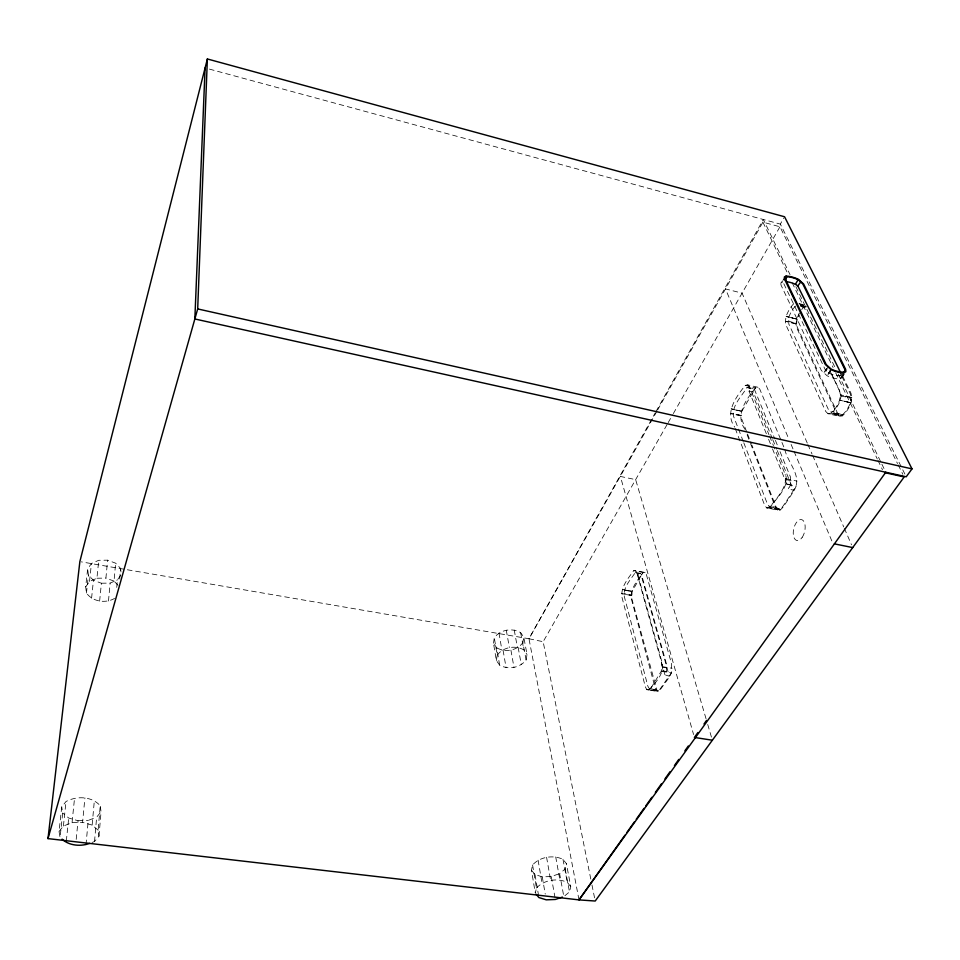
<?xml version="1.0" encoding="UTF-8"?>
<svg xmlns="http://www.w3.org/2000/svg" width="960" height="960" viewBox="0 0 960 960"><rect width="100%" height="100%" fill="white"/><g stroke="black" fill="none" stroke-linecap="round" stroke-linejoin="round"><path stroke-width="0.72" stroke-dasharray="4.8 3.6" d="M92.088 842.46L94.524 841.524L98.976 836.196L98.136 830.184L100.236 805.764C91.836 796.176 76.752 795.78 66.024 801.504L61.716 806.952L59.04 831.468L60.072 837.48L62.712 813L61.716 806.952M119.7 578.928L120.6 568.488L115.632 563.184L107.628 560.184L98.748 560.292L91.428 563.508L87.648 568.932L85.692 586.884L86.46 593.04C92.64 601.752 105.588 603.684 114.6 598.404M98.976 836.196L101.052 811.8L100.236 805.764M94.524 841.524L96.66 817.14L101.052 811.8M116.736 587.424L117.384 579.948L121.224 574.62L120.6 568.488M98.136 830.184L92.148 825.108L94.344 800.64M118.056 585.336L114.024 581.1L115.632 563.184M85.992 844.788L88.248 820.392L96.66 817.14M108.48 601.02L110.136 583.092L117.384 579.948M92.148 825.108L82.584 822.348L84.924 797.844M114.024 581.1L105.912 578.1L107.628 560.184M76.2 839.388L78.036 820.728L68.712 818.028L62.712 813M99.624 601.164L101.388 583.224L93.444 580.296L88.404 575.076L87.648 568.932M59.04 831.468L63.408 826.032L72.048 822.684L74.544 798.168M85.692 586.884L89.508 581.46L96.924 578.232L98.748 560.292M66.312 841.032L68.712 818.028M91.572 598.248L93.444 580.296M63.408 826.032L66.024 801.504M89.508 581.46L91.428 563.508M86.46 593.04L88.404 575.076M493.476 643.224L494.292 637.812C500.112 629.688 512.136 627.576 520.632 632.616L523.788 637.248L527.04 654.552L526.092 659.952C520.116 667.944 508.212 670.02 499.644 665.136L496.38 660.564L493.476 643.224L496.716 647.808L499.644 665.136M795.516 306.048A19.956 9.576 -72.8 0 0 788.844 317.1L788.796 324L828.744 410.268L830.496 412.008L832.884 411.612A21 10.872 -73.7 0 0 840.372 400.272L841.008 396.06L840.336 392.64L830.064 371.172M793.74 303.744A22.044 10.56 -72.8 0 0 786.108 316.44L785.352 321.324L786.036 325.176L825.756 411.48L827.964 413.688L839.328 416.328L842.376 415.848A23.148 12.12 -73.6 0 0 851.04 402.864L851.844 397.536L850.98 393.204L841.836 374.436M735.228 428.52L764.748 505.476L766.656 507.852L769.308 507.708C776.34 498.192 788.052 487.464 785.172 474.408M743.796 442.824L767.556 504.372L769.056 506.244L771.156 506.112C777.012 497.316 788.304 488.088 786 476.34L774 447.012M784.836 449.424C787.32 462.384 803.532 477.204 793.548 490.38L788.676 488.7L790.548 484.752L790.596 477.336L779.904 451.32M839.328 416.328L837.096 414.12L796.68 327.84L795.996 323.988L796.74 319.116A21.996 10.692 -72.7 0 1 800.916 310.728M496.38 660.564L497.22 655.164L494.292 637.812M743.256 441.432L733.536 416.256C731.796 405.204 741.768 396.312 746.928 387.588L753.168 388.188L754.56 389.7L774.84 438.996M744.96 429.288C734.52 414.768 746.496 399.18 755.568 387.804L758.028 387.288L759.804 389.196L784.272 448.056M650.892 688.152L661.284 671.172L661.584 662.448M648.792 690.072C655.236 683.076 663.972 674.328 662.472 663.96L637.716 574.392L635.58 570.684L633.72 570.636C628.212 578.388 620.376 587.148 622.008 597.432L645.42 687.06L646.788 689.664L658.824 690.804L671.388 672.864L671.664 664.164L646.404 574.668L645.096 572.484L635.58 570.684M645.096 572.484L643.2 572.436L641.232 575.424L669.312 676.236L664.92 674.82L666.432 671.544L666.672 664.668L641.688 575.136L640.668 573.408L635.232 572.616C630.648 579.744 622.968 587.292 624.3 596.532L647.856 686.148L648.948 688.2L658.824 690.804L648.948 688.2M661.284 671.172L671.388 672.864L669.72 676.644L658.788 691.704L656.76 691.296L655.368 688.692L631.428 599.148C629.736 588.876 637.68 580.14 643.2 572.436L633.72 570.636M526.092 659.952L522.864 642.66L523.788 637.248M532.572 864.948L536.448 888.012L535.32 893.244L531.468 870.216L532.572 864.948C540.06 856.728 552.996 854.7 562.98 859.296L566.436 863.724L570.756 886.704L569.484 891.924L563.832 896.592L559.62 873.648L565.188 868.968L566.436 863.724M843.132 375.06L841.944 377.7L840.204 378.948A21.444 9.564 29.7 0 1 827.1 375.792L821.352 370.476L780.972 284.964L780.852 282.996L782.256 280.608M842.34 374.412L840.204 378.948L843.384 374.076M841.08 374.892L839.796 375.792A19.224 8.556 29.7 0 1 828.636 373.104L826.02 371.256L827.088 369.132M579 899.892L528.972 638.748L655.272 412.788M656.004 411.48L763.332 219.492L790.032 274.608M656.868 411.336L528.972 638.748L81.336 561.864M657.6 410.028L762.912 222.156L779.94 226.776L897.528 463.572M904.896 474.108L780.348 224.112L783.84 217.98M590.784 879.048L543.156 641.712L667.428 423.936M668.16 422.64L672.6 414.876M673.332 413.58L779.94 226.776M830.556 370.308L827.1 375.792L830.256 370.896M826.68 368.376L823.536 373.272L828.144 367.02M844.332 374.052L841.944 377.7L841.668 375.384M828.636 373.104L829.944 371.148M782.628 280.812L780.852 282.996L782.58 282.024M766.356 433.764L749.052 391.188L751.236 388.596L753.168 388.188M758.028 387.288L747.66 384.852L745.224 385.392C736.164 396.876 724.332 412.524 734.688 427.128M640.668 573.408L639.192 573.36L637.464 575.304L641.232 575.424L632.088 591.468L631.788 598.56L657.012 690.432L646.788 689.664L658.788 691.704M497.22 655.164C503.16 647.016 515.256 644.904 523.872 649.92L527.04 654.552M839.796 375.792L841.596 373.968M496.716 647.808C505.176 652.716 517.008 650.628 522.864 642.66M777.264 450.588L793.548 490.38L782.7 506.628L780.264 509.004L766.656 507.852L777.564 510.12L780.252 509.976L782.976 507.336L794.1 490.704L796.152 486.18L785.1 483.804M536.448 888.012C544.128 879.804 557.148 877.788 567.276 882.324L570.756 886.704M531.468 870.216L535.032 874.56L542.268 876.864L551.244 876.528L559.62 873.648M800.424 305.448L804.432 306.468L807.168 305.652M799.056 303.852L806.868 306.66L804.42 307.392L800.604 306.816M78.036 820.728L88.248 820.392M72.048 822.684L82.584 822.348M101.388 583.224L110.136 583.092M96.924 578.232L105.912 578.1M749.052 391.188L753.108 391.584L772.2 438.24M800.292 305.76L806.868 306.66M624.576 590.268L632.088 591.468L622.368 589.5L631.764 591.228M662.232 670.836L666.432 671.544M662.004 666.588L672.096 668.292M662.796 667.224L666.996 667.932M841.008 396.06L851.196 397.932L850.476 402.696A22.056 11.556 -73.6 0 1 842.376 414.828L839.64 415.272L827.964 413.688L830.988 413.196L842.376 414.828L832.884 411.612M631.092 595.44L621.696 593.712L631.488 595.236L624.048 593.604M635.232 572.616L639.192 573.36M780.252 509.976L769.308 507.708L780.264 509.004L771.156 506.112M528.972 638.748L543.156 641.712M785.88 478.692L796.932 481.08M786.564 479.736L791.16 480.72M785.94 483.756L790.548 484.752M733.668 409.548L741.768 411.336L755.568 387.804L745.224 385.392M740.616 415.824L730.38 413.508L741.132 415.5L741.636 418.92L747.024 432.684M741.348 411.18L731.112 408.84L741.768 411.336L741.132 415.5L733.092 413.232M842.376 415.848L830.988 413.196A23.208 11.988 -73.7 0 0 839.592 400.164L840.396 394.824L839.544 390.492L829.908 370.38M746.928 387.588L751.236 388.596M851.04 402.864L839.592 400.164L850.476 402.696L840.372 400.272M851.844 397.536L840.396 394.824L851.196 397.932L850.416 394.056L840.636 373.944M795.996 323.988L785.352 321.324L796.56 323.58L797.184 327.024L837.636 413.292L839.64 415.272L830.496 412.008M796.74 319.116L786.108 316.44L797.22 319.224A20.952 10.188 -72.7 0 1 799.008 315.096M788.844 317.1L797.22 319.224L796.56 323.58L788.256 320.952M799.128 303.6L805.824 305.316M209.436 69.108L780.348 224.112M769.056 506.244L777.852 509.136L776.124 507.012L751.872 445.068M800.412 306.024L804.42 307.392A20.952 10.188 -72.7 0 0 802.776 309.18M747.66 384.852L749.424 386.772L768.972 434.688M748.848 387.18L750.24 388.692M777.564 510.12L775.632 507.744L749.796 441.672M826.02 371.256L783.804 283.728M898.2 464.916L902.844 474.276M795.9 286.716L835.632 368.724M838.236 374.1L881.232 462.84M881.88 464.184L885.792 472.248M762.912 222.156L788.256 274.632M792.156 282.708L833.088 367.476M835.692 372.864L877.272 458.976M877.92 460.32L882.468 469.74M807.264 443.052L742.068 293.136L725.484 288.924L788.796 438.96M807.852 444.432L812.04 454.056M812.64 455.436L843.744 526.944M844.344 528.324L851.52 544.824M791.124 444.456L793.44 449.964M794.028 451.344L832.356 542.184M775.404 440.364L777.648 445.848M772.764 439.608L776.7 449.22M769.536 436.068L773.448 445.644M768.588 439.26L771.936 447.504M772.488 448.872L788.676 488.7M747.564 434.064L751.332 443.7M747.108 434.796L749.256 440.304M706.044 718.74L635.652 479.628L620.376 476.436L693.576 734.544M707.724 724.464L711.516 737.352M636.864 572.868L664.92 674.82M591.96 884.916L594.612 898.092M565.188 868.968L569.484 891.924M520.632 632.616L523.872 649.92M562.98 859.296L567.276 882.324M518.148 647.376L521.316 664.68M514.224 630.012L517.392 647.328M555.708 856.92L559.92 879.972M510.924 650.184L514.008 667.488M551.244 876.528L555.084 898.032M506.28 630.156L509.364 647.484M546.576 857.244L550.668 880.32M503.088 650.34L506.088 667.668M542.268 876.864L545.244 894.084M498.984 633.024L501.96 650.364M538.092 860.196L542.064 883.272M535.032 874.56L538.668 896.124M801.696 309.612A21.996 10.692 -72.7 0 1 804.432 306.468M802.188 537.348A10.716 5.64 -77.4 0 0 802.2 519.852A10.716 5.64 -77.4 0 0 793.236 533.028A10.716 5.64 -77.4 0 0 802.188 537.348"/><path stroke-width="1.44" d="M885.228 472.752L904.176 476.952L595.2 901.032L579 899.892L48 838.608L197.688 308.928L207.372 58.968L784.548 216.756L912 468.876L906.228 476.784L194.844 318.972L205.092 67.932M48 838.608L79.86 561.612L207.372 58.968M785.424 280.368L786.78 276.708A19.08 8.04 28.3 0 1 798.132 279.66L802.704 283.728L844.668 369.072L844.92 371.076L843 372.984M784.68 278.46L786.084 276.084A20.136 8.484 28.3 0 1 798.336 279.276L803.604 283.968L845.64 369.312L845.916 371.628L844.176 372.852A21.516 9.516 29.6 0 1 831.048 369.684L825.264 364.356L784.488 279L784.356 277.032L786.084 276.084M787.272 281.796A17.988 7.632 28.3 0 1 795.408 284.28L798.132 279.66M624.984 835.152L579 899.892L885.792 472.248M626.724 832.704L634.536 821.712M636.264 819.276L644.076 808.284M645.816 805.836L651.888 797.28M655.356 792.396L661.428 783.852M664.896 778.968L670.104 771.636M674.448 765.528L678.78 759.42M684.852 750.864L688.32 745.98M697.884 732.552L694.392 737.436L712.356 740.22M703.98 724.02L706.596 720.36M840.876 373.188L797.808 285.936L800.976 281.616M785.1 278.832L786.78 276.708L783.516 279.72M844.92 371.076L843.408 372.144A20.388 9.024 29.6 0 1 831.252 369.204L826.236 364.596L785.4 279.24L785.28 277.536M89.652 843.384C80.808 846.684 69.192 845.808 62.1 839.148M562.416 897.072L555.336 899.472L546.24 899.832L538.908 897.552L536.22 894.324M834.348 543.852L852.72 547.584M197.688 308.928L912 468.876M795.408 284.28L797.808 285.936"/></g></svg>
